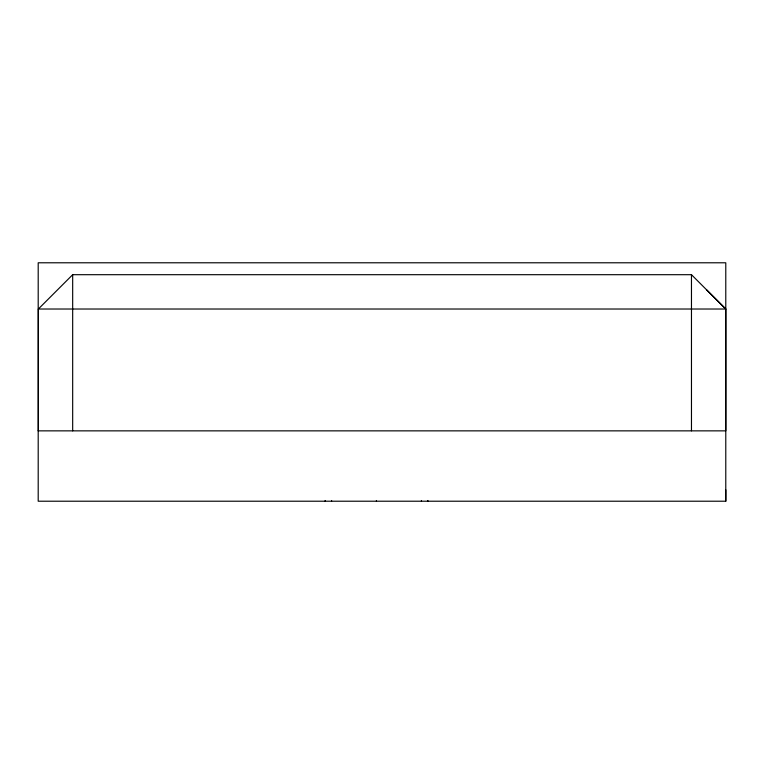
<?xml version="1.0" encoding="UTF-8"?>
<svg xmlns="http://www.w3.org/2000/svg" width="764" height="764" viewBox="0 0 764 764"><rect width="100%" height="100%" fill="white"/><g stroke="black" fill="none" stroke-linecap="round" stroke-linejoin="round"><path stroke-width="1.15" d="M725.781 501.213L725.781 262.787L38.2 262.787L38.2 501.213L725.781 501.213L725.79 489.8M38.353 430.858L38.353 309.019L72.675 274.696L691.468 274.696L725.8 309.019L725.79 430.858L38.2 430.858M38.353 309.019L725.8 309.019L706.48 289.709M691.468 274.696L691.468 430.858M427.869 500.496L427.869 501.213M421.451 500.496L421.451 501.213M376.432 500.496L376.432 501.213M331.586 500.496L331.586 501.213M325.168 500.496L325.168 501.213M72.675 274.696L72.675 430.858"/></g></svg>
